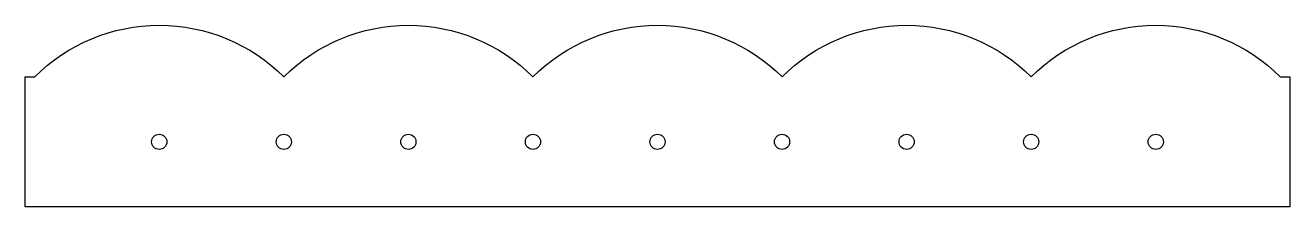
# Model space of a CAD drawing. Header units: millimetres. Extents: x -170 to 170, y 0 to 49.
import ezdxf

# ---------------------------------------------------------------- set-up
doc = ezdxf.new("R2010")
doc.units = ezdxf.units.MM
doc.layers.get('0').update_dxf_attribs({"linetype": 'CONTINUOUS'})

msp = doc.modelspace()

# ---------------------------------------------------------------- linework, layer by layer
msp.add_lwpolyline([(100.74, 35.02, -0.414214), (167.91, 35.02), (170.45, 35.02), (170.45, 0), (-170.45, 0), (-170.45, 35.02), (-167.91, 35.02, -0.414214), (-100.74, 35.02, -0.414214), (-33.58, 35.02, -0.414214), (33.58, 35.02, -0.414214)], format="xyb", close=True)
for centre in [(-134.33, 17.51), (-100.74, 17.51), (-67.16, 17.51), (-33.58, 17.51), (0, 17.51), (33.58, 17.51), (67.16, 17.51), (100.74, 17.51), (134.33, 17.51)]:
    msp.add_circle(centre, 2.05)

doc.saveas('drawing.dxf')
